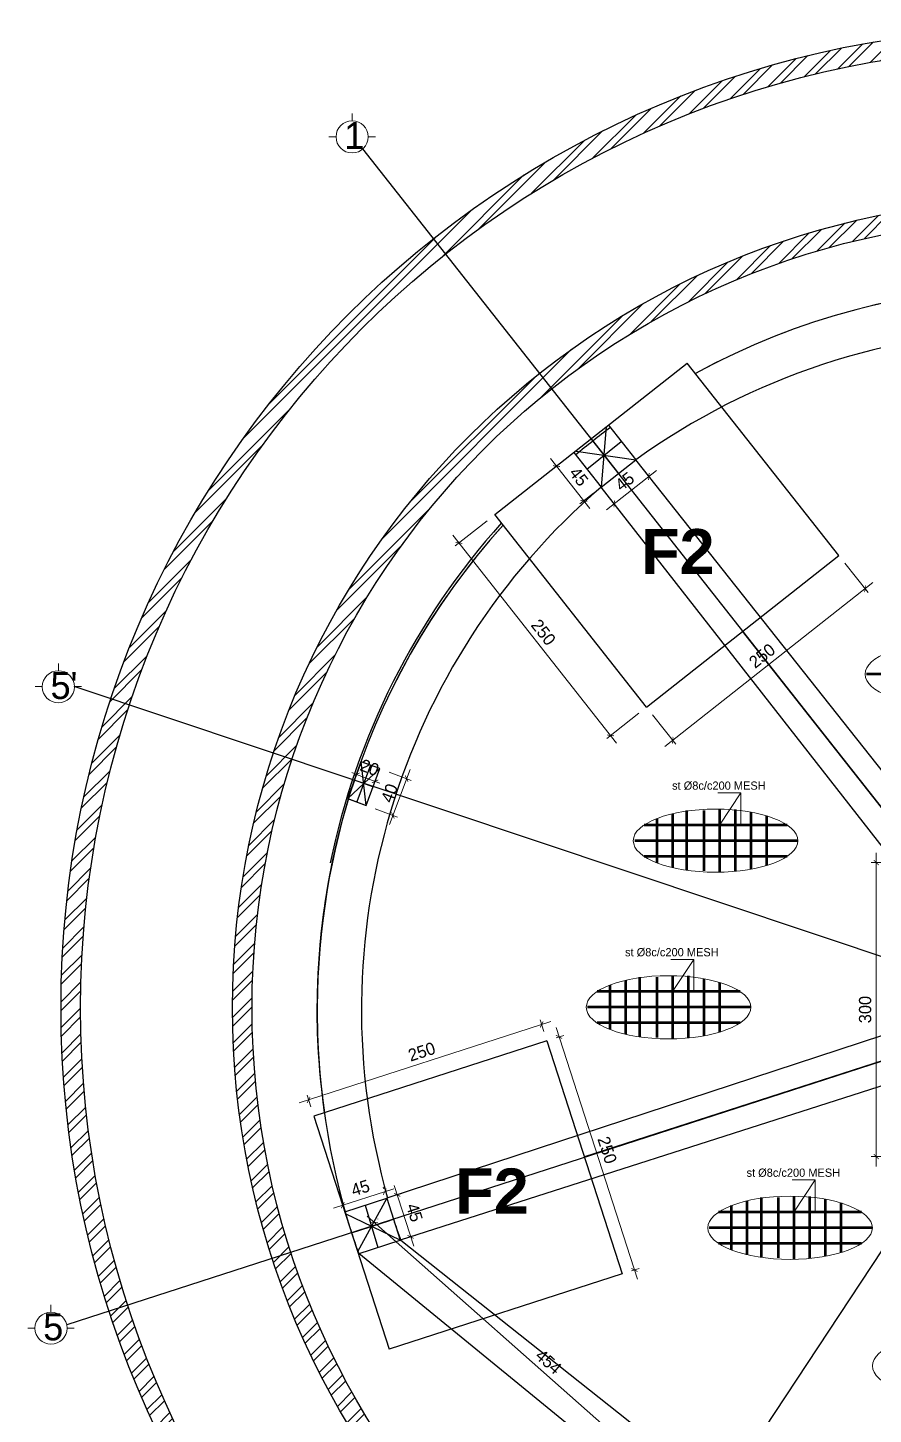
# Model space of a CAD drawing. Header units: inches. Extents: x -291016 to -124071, y 25078 to 137196.
# Drawn here: x -212814 to -211951, y 45294 to 46709 of the extents above; entities that cross this region are included whole.
import ezdxf

# ---------------------------------------------------------------- set-up
doc = ezdxf.new("R2010")
doc.units = ezdxf.units.IN
doc.header["$MEASUREMENT"] = 0
for name, color, linetype, lineweight in [('DOOR', 112, 'Continuous', 20), ('HACTH', 8, 'Continuous', 9), ('text', 7, 'Continuous', 35), ('TOP', 4, 'Continuous', 53)]:
    doc.layers.add(name, color=color, linetype=linetype, lineweight=lineweight)
for name, color, linetype in [('NOTES', 7, 'Continuous'), ('TEX', 4, 'Continuous'), ('WALL', 7, 'Continuous')]:
    doc.layers.add(name, color=color, linetype=linetype)
doc.styles.add('dim', font='')
doc.styles.add('SANSSERIFBOLD', font='sasb____.pfb', dxfattribs={"height": 70})
doc.styles.get('dim').set_extended_font_data('Kabel Bk BT')
doc.dimstyles.new('50PEA1', dxfattribs={"dimscale": 0, "dimtxt": 12.5, "dimasz": 5, "dimexe": 5, "dimexo": 10, "dimgap": 5, "dimtad": 1, "dimdec": 0, "dimdsep": 46, "dimtxsty": 'Standard', "dimblk1": 'ARCHTICK', "dimblk2": 'ARCHTICK', "dimsah": 1, "dimcen": 2.5, "dimdle": 10, "dimclrd": 8, "dimclre": 8, "dimclrt": 7, "dimadec": 0, "dimazin": 0, "dimtfac": 1, "dimtdec": 0, "dimtix": 1, "dimtmove": 2, "dimatfit": 3, "dimldrblk": 'ARCHTICK', "dimfxl": 1, "dimtolj": 1, "dimtzin": 0, "dimlwd": 13, "dimlwe": 13, "dimarcsym": 0})

# ---------------------------------------------------------------- blocks, each defined once
blk = doc.blocks.new('_ArchTick')
at = {"color": 0, "const_width": 0.15}
blk.add_lwpolyline([(-0.5, -0.5), (0.5, 0.5)], dxfattribs=at)
blk = doc.blocks.new('*D476')
at = {"layer": 'Defpoints', "color": 0, "linetype": 'Continuous', "ltscale": 0.2, "transparency": 16777216}
for p in [(-212454.4, 45952.9), (-212427, 45942.7), (-212468.4, 45915.4)]:
    blk.add_point(p, dxfattribs=at)
at = {"layer": 'DOOR', "color": 8, "linetype": 'Continuous', "lineweight": 13, "ltscale": 0.2, "transparency": 16777216}
for p, q in [((-212445, 45949.4), (-212422.3, 45940.9)), ((-212459, 45911.9), (-212436.3, 45903.5))]:
    blk.add_line(p, q, dxfattribs=at)
at = {"layer": 'DOOR', "color": 8, "lineweight": 13, "ltscale": 0.2, "transparency": 16777216}
blk.add_line((-212444.5, 45895.8), (-212423.5, 45952.1), dxfattribs=at)
at = {"layer": 'DOOR', "color": 8, "linetype": 'Continuous', "lineweight": 13, "ltscale": 0.2, "transparency": 16777216, "xscale": 5, "yscale": 5, "zscale": 5}
for p, rotation in [((-212427, 45942.7), 69.56496925485324), ((-212441, 45905.2), 249.5649692548533)]:
    blk.add_blockref('_ArchTick', p, dxfattribs=dict(at, rotation=rotation))
at = {"layer": 'DOOR', "color": 7, "linetype": 'Continuous', "ltscale": 0.2, "transparency": 16777216, "insert": (-212444.5, 45927.9), "char_height": 12.5, "attachment_point": 5, "rotation": 69.565}
blk.add_mtext('\\A1;40', dxfattribs=at)
blk = doc.blocks.new('*D477')
at = {"layer": 'Defpoints', "color": 0, "linetype": 'Continuous', "ltscale": 0.2, "transparency": 16777216}
for p in [(-212473.4, 45960), (-212478.2, 45947), (-212454.4, 45952.9)]:
    blk.add_point(p, dxfattribs=at)
at = {"layer": 'DOOR', "color": 8, "lineweight": 13, "ltscale": 0.2, "transparency": 16777216}
for p, q in [((-212478.2, 45947), (-212482.9, 45948.8)), ((-212459.2, 45939.9), (-212478.2, 45947)), ((-212459.2, 45939.9), (-212454.5, 45938.2))]:
    blk.add_line(p, q, dxfattribs=at)
at = {"layer": 'DOOR', "color": 8, "linetype": 'Continuous', "lineweight": 13, "ltscale": 0.2, "transparency": 16777216}
for p, q in [((-212476.9, 45950.6), (-212479.9, 45942.3)), ((-212457.9, 45943.5), (-212461, 45935.3))]:
    blk.add_line(p, q, dxfattribs=at)
at = {"layer": 'DOOR', "color": 8, "linetype": 'Continuous', "lineweight": 13, "ltscale": 0.2, "transparency": 16777216, "xscale": 5, "yscale": 5, "zscale": 5}
for p, rotation in [((-212478.2, 45947), 339.5649692549043), ((-212459.2, 45939.9), 159.5649692549042)]:
    blk.add_blockref('_ArchTick', p, dxfattribs=dict(at, rotation=rotation))
at = {"layer": 'DOOR', "color": 7, "linetype": 'Continuous', "ltscale": 0.2, "transparency": 16777216, "insert": (-212464.8, 45954), "char_height": 12.5, "attachment_point": 5, "rotation": 339.565}
blk.add_mtext('\\A1;20', dxfattribs=at)
blk = doc.blocks.new('*D491')
at = {"layer": 'Defpoints', "color": 0, "linetype": 'Continuous', "ltscale": 0.2, "transparency": 16777216}
for p in [(-212459.7, 45489.7), (-212463.1, 45485.8), (-212123, 45184.8)]:
    blk.add_point(p, dxfattribs=at)
at = {"layer": 'DOOR', "color": 8, "lineweight": 13, "ltscale": 0.2, "transparency": 16777216}
blk.add_line((-212112.1, 45182), (-212467.2, 45496.3), dxfattribs=at)
at = {"layer": 'DOOR', "color": 8, "linetype": 'Continuous', "lineweight": 13, "ltscale": 0.2, "transparency": 16777216}
for p, q in [((-212456.5, 45493.3), (-212456.4, 45493.4)), ((-212116.3, 45192.3), (-212116.3, 45192.4))]:
    blk.add_line(p, q, dxfattribs=at)
at = {"layer": 'DOOR', "color": 8, "linetype": 'Continuous', "lineweight": 13, "ltscale": 0.2, "transparency": 16777216, "xscale": 5, "yscale": 5, "zscale": 5}
for p, rotation in [((-212459.7, 45489.7), 138.4929883590364), ((-212119.6, 45188.6), 318.4929883590364)]:
    blk.add_blockref('_ArchTick', p, dxfattribs=dict(at, rotation=rotation))
at = {"layer": 'DOOR', "color": 7, "linetype": 'Continuous', "ltscale": 0.2, "transparency": 16777216, "insert": (-212282.2, 45347.6), "char_height": 12.5, "attachment_point": 5, "rotation": 318.493}
blk.add_mtext('\\A1;454', dxfattribs=at)
blk = doc.blocks.new('*D727')
at = {"color": 8, "lineweight": 13, "transparency": 16777216}
for p, q in [((-212223, 46217), (-212171.9, 46257.2)), ((-212187, 46260.2), (-212176.7, 46247.1)), ((-212222.3, 46232.3), (-212212, 46219.2))]:
    blk.add_line(p, q, dxfattribs=at)
at = {"layer": 'Defpoints', "color": 0, "transparency": 16777216}
for p in [(-212193.2, 46268), (-212228.5, 46240.2), (-212179.8, 46251)]:
    blk.add_point(p, dxfattribs=at)
at = {"color": 8, "lineweight": 13, "transparency": 16777216, "xscale": 5, "yscale": 5, "zscale": 5}
for p, rotation in [((-212179.8, 46251), 38.23468098425691), ((-212215.1, 46223.2), 218.2346809842569)]:
    blk.add_blockref('_ArchTick', p, dxfattribs=dict(at, rotation=rotation))
at = {"color": 7, "transparency": 16777216, "insert": (-212204.4, 46245.9), "char_height": 12.5, "attachment_point": 5, "rotation": 38.2347}
blk.add_mtext('\\A1;45', dxfattribs=at)
blk = doc.blocks.new('*D728')
at = {"color": 8, "lineweight": 13, "transparency": 16777216}
for p, q in [((-212240.1, 46218.4), (-212280.3, 46269.4)), ((-212264.2, 46269.3), (-212278, 46258.5)), ((-212236.4, 46234), (-212250.2, 46223.1))]:
    blk.add_line(p, q, dxfattribs=at)
at = {"layer": 'Defpoints', "color": 0, "transparency": 16777216}
for p in [(-212256.4, 46275.5), (-212274.1, 46261.6), (-212228.5, 46240.2)]:
    blk.add_point(p, dxfattribs=at)
at = {"color": 8, "lineweight": 13, "transparency": 16777216, "xscale": 5, "yscale": 5, "zscale": 5}
for p, rotation in [((-212274.1, 46261.6), 128.234680984255), ((-212246.2, 46226.2), 308.2346809842551)]:
    blk.add_blockref('_ArchTick', p, dxfattribs=dict(at, rotation=rotation))
at = {"color": 7, "transparency": 16777216, "insert": (-212251.3, 46250.9), "char_height": 12.5, "attachment_point": 5, "rotation": 308.2347}
blk.add_mtext('\\A1;45', dxfattribs=at)
blk = doc.blocks.new('*D729')
at = {"color": 8, "lineweight": 13, "transparency": 16777216}
for p, q in [((-212501.7, 45504.4), (-212439.9, 45524.1)), ((-212450.3, 45524), (-212451, 45525.8)), ((-212493.1, 45510.3), (-212493.7, 45512.2))]:
    blk.add_line(p, q, dxfattribs=at)
at = {"layer": 'Defpoints', "color": 0, "transparency": 16777216}
for p in [(-212449.4, 45521.1), (-212447.3, 45514.4), (-212490.1, 45500.8)]:
    blk.add_point(p, dxfattribs=at)
at = {"color": 8, "lineweight": 13, "transparency": 16777216, "xscale": 5, "yscale": 5, "zscale": 5}
for p, rotation in [((-212449.4, 45521.1), 17.7119008076966), ((-212492.2, 45507.4), 197.7119008076967)]:
    blk.add_blockref('_ArchTick', p, dxfattribs=dict(at, rotation=rotation))
at = {"color": 7, "transparency": 16777216, "insert": (-212474.2, 45525), "char_height": 12.5, "attachment_point": 5, "rotation": 17.7119}
blk.add_mtext('\\A1;45', dxfattribs=at)
blk = doc.blocks.new('*D730')
at = {"color": 8, "lineweight": 13, "transparency": 16777216}
for p, q in [((-212439.6, 45527.4), (-212419.8, 45465.5)), ((-212437.8, 45517.5), (-212431.8, 45519.4)), ((-212424.1, 45474.6), (-212418.1, 45476.5))]:
    blk.add_line(p, q, dxfattribs=at)
at = {"layer": 'Defpoints', "color": 0, "transparency": 16777216}
for p in [(-212447.3, 45514.4), (-212433.6, 45471.6), (-212422.9, 45475)]:
    blk.add_point(p, dxfattribs=at)
at = {"color": 8, "lineweight": 13, "transparency": 16777216, "xscale": 5, "yscale": 5, "zscale": 5}
for p, rotation in [((-212436.6, 45517.9), 107.7119008076842), ((-212422.9, 45475), 287.7119008076842)]:
    blk.add_blockref('_ArchTick', p, dxfattribs=dict(at, rotation=rotation))
at = {"color": 7, "transparency": 16777216, "insert": (-212419, 45499.9), "char_height": 12.5, "attachment_point": 5, "rotation": 287.7119}
blk.add_mtext('\\A1;45', dxfattribs=at)
blk = doc.blocks.new('*D731')
at = {"color": 8, "lineweight": 13, "transparency": 16777216}
for p, q in [((-212536.6, 45611.7), (-212279.7, 45694.9)), ((-212286.9, 45684.7), (-212290.8, 45696.6)), ((-212524.8, 45607.7), (-212528.6, 45619.6))]:
    blk.add_line(p, q, dxfattribs=at)
at = {"layer": 'Defpoints', "color": 0, "transparency": 16777216}
for p in [(-212289.2, 45691.8), (-212283.9, 45675.2), (-212521.7, 45598.2)]:
    blk.add_point(p, dxfattribs=at)
at = {"color": 8, "lineweight": 13, "transparency": 16777216, "xscale": 5, "yscale": 5, "zscale": 5}
for p, rotation in [((-212289.2, 45691.8), 17.93753934444492), ((-212527.1, 45614.8), 197.937539344445)]:
    blk.add_blockref('_ArchTick', p, dxfattribs=dict(at, rotation=rotation))
at = {"color": 7, "transparency": 16777216, "insert": (-212411.6, 45664), "char_height": 12.5, "attachment_point": 5, "rotation": 17.9375}
blk.add_mtext('\\A1;250', dxfattribs=at)
blk = doc.blocks.new('*D732')
at = {"color": 8, "lineweight": 13, "transparency": 16777216}
for p, q in [((-212274.5, 45688.7), (-212191.4, 45431.8)), ((-212274.4, 45678.3), (-212266.7, 45680.7)), ((-212197.4, 45440.4), (-212189.7, 45442.9))]:
    blk.add_line(p, q, dxfattribs=at)
at = {"layer": 'Defpoints', "color": 0, "transparency": 16777216}
for p in [(-212283.9, 45675.2), (-212206.9, 45437.3), (-212194.5, 45441.3)]:
    blk.add_point(p, dxfattribs=at)
at = {"color": 8, "lineweight": 13, "transparency": 16777216, "xscale": 5, "yscale": 5, "zscale": 5}
for p, rotation in [((-212271.5, 45679.2), 107.937539344447), ((-212194.5, 45441.3), 287.9375393444469)]:
    blk.add_blockref('_ArchTick', p, dxfattribs=dict(at, rotation=rotation))
at = {"color": 7, "transparency": 16777216, "insert": (-212222.3, 45563.7), "char_height": 12.5, "attachment_point": 5, "rotation": 287.9375}
blk.add_mtext('\\A1;250', dxfattribs=at)
blk = doc.blocks.new('*D733')
at = {"color": 8, "lineweight": 13, "transparency": 16777216}
for p, q in [((-211947.7, 45867), (-211947.7, 45547)), ((-211939.9, 45857), (-211952.7, 45857)), ((-211939.9, 45557), (-211952.7, 45557))]:
    blk.add_line(p, q, dxfattribs=at)
at = {"layer": 'Defpoints', "color": 0, "transparency": 16777216}
for p in [(-211929.9, 45857), (-211947.7, 45557), (-211929.9, 45557)]:
    blk.add_point(p, dxfattribs=at)
at = {"color": 8, "lineweight": 13, "transparency": 16777216, "xscale": 5, "yscale": 5, "zscale": 5}
for p, rotation in [((-211947.7, 45857), 90), ((-211947.7, 45557), 270)]:
    blk.add_blockref('_ArchTick', p, dxfattribs=dict(at, rotation=rotation))
at = {"color": 7, "transparency": 16777216, "insert": (-211959, 45707), "char_height": 12.5, "attachment_point": 5, "rotation": 90}
blk.add_mtext('\\A1;300', dxfattribs=at)
blk = doc.blocks.new('*D734')
at = {"color": 8, "lineweight": 13, "transparency": 16777216}
for p, q in [((-212344.8, 46205.9), (-212377.5, 46180.1)), ((-212379.8, 46191), (-212212.7, 45979)), ((-212190, 46009.5), (-212222.8, 45983.7))]:
    blk.add_line(p, q, dxfattribs=at)
at = {"layer": 'Defpoints', "color": 0, "transparency": 16777216}
for p in [(-212336.9, 46212.1), (-212182.2, 46015.7), (-212218.9, 45986.8)]:
    blk.add_point(p, dxfattribs=at)
at = {"color": 8, "lineweight": 13, "transparency": 16777216, "xscale": 5, "yscale": 5, "zscale": 5}
for p, rotation in [((-212373.6, 46183.2), 128.2346809842488), ((-212218.9, 45986.8), 308.2346809842488)]:
    blk.add_blockref('_ArchTick', p, dxfattribs=dict(at, rotation=rotation))
at = {"color": 7, "transparency": 16777216, "insert": (-212287.4, 46092), "char_height": 12.5, "attachment_point": 5, "rotation": 308.2347}
blk.add_mtext('\\A1;250', dxfattribs=at)
blk = doc.blocks.new('*D735')
at = {"color": 8, "lineweight": 13, "transparency": 16777216}
for p, q in [((-211979.6, 46162.6), (-211956, 46132.6)), ((-212163.3, 45975.6), (-211951.2, 46142.7)), ((-212176, 46007.9), (-212152.3, 45977.8))]:
    blk.add_line(p, q, dxfattribs=at)
at = {"layer": 'Defpoints', "color": 0, "transparency": 16777216}
for p in [(-211985.8, 46170.4), (-211959.1, 46136.5), (-212182.2, 46015.7)]:
    blk.add_point(p, dxfattribs=at)
at = {"color": 8, "lineweight": 13, "transparency": 16777216, "xscale": 5, "yscale": 5, "zscale": 5}
for p, rotation in [((-211959.1, 46136.5), 38.23468098425795), ((-212155.4, 45981.8), 218.2346809842579)]:
    blk.add_blockref('_ArchTick', p, dxfattribs=dict(at, rotation=rotation))
at = {"color": 7, "transparency": 16777216, "insert": (-212064.2, 46068), "char_height": 12.5, "attachment_point": 5, "rotation": 38.2347}
blk.add_mtext('\\A1;250', dxfattribs=at)
blk = doc.blocks.new('*D741')
at = {"color": 8, "lineweight": 13, "transparency": 16777216}
for p in [(-211779.8, 45709), (-212008.1, 44665.7)]:
    blk.add_line(p, (-211993.6, 44732.1), dxfattribs=at)
at = {"layer": 'Defpoints', "color": 0, "transparency": 16777216}
for p in [(-211779.8, 45709), (-211993.6, 44732.1)]:
    blk.add_point(p, dxfattribs=at)
at = {"color": 8, "lineweight": 13, "transparency": 16777216, "xscale": 5, "yscale": 5, "zscale": 5, "rotation": 77.65322692449944}
blk.add_blockref('_ArchTick', (-211993.6, 44732.1), dxfattribs=at)
at = {"color": 7, "transparency": 16777216, "insert": (-212012.9, 44696.4), "char_height": 12.5, "attachment_point": 5, "rotation": 77.6532}
blk.add_mtext('\\A1;R1000', dxfattribs=at)

msp = doc.modelspace()

# ---------------------------------------------------------------- hatches: boundary and pattern name
h = msp.add_hatch()
h.set_pattern_fill('ANSI32', color=4, scale=50, style=0)
h.set_pattern_definition([(45, (-217651.662, 5072.283), (-13.258252, 13.258252), []), (45, (-217642.823, 5072.283), (-13.258252, 13.258252), [])])
h.paths.add_polyline_path([(-212779.7699, 45708.9592, 1), (-210779.7699, 45708.9592, 1)])
h.paths.add_polyline_path([(-210799.7699, 45708.9592, -1), (-212759.7699, 45708.9592, -1)], flags=16)
h = msp.add_hatch()
h.set_pattern_fill('ANSI32', color=4, scale=50, style=0)
h.set_pattern_definition([(45, (-218725.584, 333.575), (-13.258252, 13.258252), []), (45, (-218716.745, 333.575), (-13.258252, 13.258252), [])])
h.paths.add_polyline_path([(-212604.7699, 45708.9592, 1), (-210954.7699, 45708.9592, 1)])
h.paths.add_polyline_path([(-210974.7699, 45708.9592, -1), (-212584.7699, 45708.9592, -1)], flags=16)

# ---------------------------------------------------------------- linework, layer by layer
at = {"color": 1}
for p, q in [((-211780.9906, 45708.518), (-212471.798, 46585.2851)), ((-212223.2906, 46302.1892), (-212228.5355, 46240.1825)), ((-212243.0115, 46258.5553), (-212207.9925, 46286.8211)), ((-212254.1315, 46276.7168), (-212193.1888, 46268.0323)), ((-212766.6878, 46036.9731), (-211781.6853, 45707.6092)), ((-212468.3556, 45915.4158), (-212473.3625, 45959.9676)), ((-212487.097, 45922.3987), (-212454.3898, 45952.8985)), ((-212463.818, 45956.4114), (-212477.7263, 45918.9073)), ((-212468.3556, 45915.4158), (-212454.3898, 45952.8985)), ((-211781.7334, 45706.3331), (-212773.9172, 45385.1484)), ((-212351.3127, 44840.087), (-211779.7699, 45706.9687)), ((-212447.3058, 45514.4371), (-212477.2093, 45459.9381)), ((-212469.2135, 45507.4404), (-212456.3379, 45464.3133)), ((-212433.4466, 45471.6241), (-212489.2717, 45498.742)), ((-212483.2405, 45479.3401), (-212444.2637, 45491.789))]:
    msp.add_line(p, q, dxfattribs=at)
at = {"color": 3}
for p, q in [((-212336.8972, 46212.0936), (-212140.5266, 46366.8146)), ((-211985.8056, 46170.444), (-212140.5266, 46366.8146)), ((-212221.0377, 46303.3779), (-212193.1888, 46268.0323)), ((-212238.711, 46289.453), (-212210.8622, 46254.1074)), ((-212256.3844, 46275.5281), (-212228.5355, 46240.1825)), ((-212228.5355, 46240.1825), (-212193.1888, 46268.0323)), ((-211780.3697, 45746.9642), (-212193.1888, 46268.0323)), ((-211818.7467, 45715.9582), (-212228.5355, 46240.1825)), ((-212182.1762, 46015.723), (-212336.8972, 46212.0936)), ((-212182.1762, 46015.723), (-211985.8056, 46170.444)), ((-211898.0454, 45856.9988), (-212084.0319, 46093.0513)), ((-211816.9914, 45721.6166), (-212447.3058, 45514.4371)), ((-211817.8256, 45694.6495), (-212245.49, 45556.6279)), ((-212283.8646, 45675.1721), (-212521.7128, 45598.177)), ((-211802.2009, 45673.8499), (-212433.6154, 45471.5702)), ((-212283.8646, 45675.1721), (-212206.8695, 45437.3238)), ((-212521.7128, 45598.177), (-212444.7178, 45360.3288)), ((-212490.0887, 45500.7735), (-212447.3058, 45514.4371)), ((-212447.3058, 45514.4371), (-212433.4466, 45471.6241)), ((-212483.2435, 45479.3401), (-212440.3762, 45493.0306)), ((-212476.3983, 45457.9066), (-212433.4466, 45471.6241)), ((-212433.0637, 45471.7469), (-212095.9614, 45204.7391)), ((-212116.6623, 45164.7832), (-212475.9595, 45458.0468)), ((-212206.8695, 45437.3238), (-212444.7178, 45360.3288))]:
    msp.add_line(p, q, dxfattribs=at)
for p, q in [((-212461.3727, 45934.1572), (-212480.3454, 45941.2263)), ((-212487.097, 45922.3987), (-212468.3556, 45915.4158))]:
    msp.add_line(p, q)
at = {"color": 1}
msp.add_lwpolyline([(-212468.3556, 45915.4158), (-212454.3898, 45952.8985), (-212473.3625, 45959.9676), (-212487.3283, 45922.4849)], close=True, dxfattribs=at)
for radius in [1000, 1000, 980, 825, 825, 805]:
    msp.add_circle((-211779.7699, 45708.9592), radius)
at = {"color": 3}
for centre, radius, start, end in [((-211779.7626, 45706.91), 738.7662, 64.1492527, 118.4909054), ((-211782.0553, 45696.9248), 703.7006, 56.562982, 125.7496673), ((-211779.7618, 45706.8742), 738.798, 126.4854337, 129.9758448), ((-211769.2717, 45706.7975), 703.8628, 130.7296375, 195.8356912), ((-211779.7618, 45706.8742), 738.798, 137.9715266, 188.1893222), ((-211769.3439, 45705.813), 748.961, 161.6802478, 197.6007767), ((-211779.4206, 45708.2104), 695.1002, 198.0135794, 199.8882206), ((-211779.4206, 45708.2104), 740.1002, 198.0135794, 199.7558771)]:
    msp.add_arc(centre, radius, start, end, dxfattribs=at)
at = {"color": 1}
msp.add_arc((-211779.7699, 45706.9687), 738.7034, 137.9768857, 188.1953346, dxfattribs=at)
for start, end in [(138.0564373, 168.4890146), (197.7980005, 198.084169)]:
    msp.add_arc((-211779.7699, 45708.9592), 740, start, end)
at = {"layer": 'DOOR', "color": 2, "linetype": 'Continuous', "ltscale": 0.2}
for centre, radius, start, end in [((-211780.601, 45711.0568), 734.6015, 90.961764, 118.5860937), ((-211783.7897, 45708.9961), 734.2485, 137.8859339, 161.5617236), ((-211779.7699, 45706.9687), 738.7034, 161.5111588, 188.1953346)]:
    msp.add_arc(centre, radius, start, end, dxfattribs=at)
at = {"layer": 'HACTH', "linetype": 'Continuous', "lineweight": 0}
for p, q in [((-212085.9107, 45928.1412), (-212107.6623, 45895.3529)), ((-212133.9107, 45758.1412), (-212155.6623, 45725.3529)), ((-212009.9107, 45533.1412), (-212031.6623, 45500.3529))]:
    msp.add_line(p, q, dxfattribs=at)
at = {"layer": 'HACTH', "linetype": 'Continuous', "lineweight": 0, "flags": 128}
for points in [[(-212085.9107, 45895.3529), (-212085.9107, 45928.1412), (-212109.3649, 45928.1412)], [(-212133.9107, 45725.3529), (-212133.9107, 45758.1412), (-212157.3649, 45758.1412)], [(-212009.9107, 45500.3529), (-212009.9107, 45533.1412), (-212033.3649, 45533.1412)]]:
    msp.add_lwpolyline(points, dxfattribs=at)
at = {"layer": 'TOP'}
for p, q in [((-211791.1623, 46049.3529), (-211957.7304, 46049.3529)), ((-212171.6623, 45901.9225), (-212171.6623, 45856.7832)), ((-212155.6623, 45906.8237), (-212155.6623, 45851.882)), ((-212141.196, 45910.108), (-212141.196, 45849.1628)), ((-212123.6623, 45910.108), (-212123.6623, 45848.5978)), ((-212107.6623, 45911.3529), (-212107.6623, 45847.3529)), ((-212091.6623, 45911.3529), (-212091.6623, 45848.0313)), ((-212075.6623, 45908.4901), (-212075.6623, 45850.2156)), ((-212059.6623, 45904.6797), (-212059.6623, 45854.026)), ((-212038.7298, 45895.3529), (-212184.5947, 45895.3529)), ((-212027.6623, 45879.3529), (-212194.2304, 45879.3529)), ((-212038.7298, 45863.3529), (-212184.5947, 45863.3529)), ((-212219.6623, 45731.9225), (-212219.6623, 45686.7832)), ((-212203.6623, 45736.8237), (-212203.6623, 45681.882)), ((-212189.196, 45740.108), (-212189.196, 45679.1628)), ((-212171.6623, 45740.108), (-212171.6623, 45678.5978)), ((-212155.6623, 45741.3529), (-212155.6623, 45677.3529)), ((-212139.6623, 45741.3529), (-212139.6623, 45678.0313)), ((-212123.6623, 45738.4901), (-212123.6623, 45680.2156)), ((-212107.6623, 45734.6797), (-212107.6623, 45684.026)), ((-212086.7298, 45725.3529), (-212232.5947, 45725.3529)), ((-212075.6623, 45709.3529), (-212242.2304, 45709.3529)), ((-212086.7298, 45693.3529), (-212232.5947, 45693.3529)), ((-212095.6623, 45506.9225), (-212095.6623, 45461.7832)), ((-212079.6623, 45511.8237), (-212079.6623, 45456.882)), ((-212065.196, 45515.108), (-212065.196, 45454.1628)), ((-212047.6623, 45515.108), (-212047.6623, 45453.5978)), ((-212031.6623, 45516.3529), (-212031.6623, 45452.3529)), ((-212015.6623, 45516.3529), (-212015.6623, 45453.0313)), ((-211999.6623, 45513.4901), (-211999.6623, 45455.2156)), ((-211983.6623, 45509.6797), (-211983.6623, 45459.026)), ((-211962.7298, 45500.3529), (-212108.5947, 45500.3529)), ((-211951.6623, 45484.3529), (-212118.2304, 45484.3529)), ((-211962.7298, 45468.3529), (-212108.5947, 45468.3529))]:
    msp.add_line(p, q, dxfattribs=at)
at = {"layer": 'WALL', "color": 0, "lineweight": 13}
for p, q in [((-212482.6366, 46621.339), (-212482.6366, 46613.9888)), ((-212499.0341, 46597.7393), (-212506.3843, 46597.7393)), ((-212466.2391, 46597.7393), (-212458.8889, 46597.7393)), ((-212782.5, 46060.1466), (-212782.5, 46052.7964)), ((-212798.8975, 46036.5469), (-212806.2477, 46036.5469)), ((-212766.1025, 46036.5469), (-212758.7523, 46036.5469)), ((-212789.9958, 45405.6748), (-212789.9958, 45398.3246)), ((-212806.3933, 45382.0751), (-212813.7435, 45382.0751)), ((-212773.5983, 45382.0751), (-212766.2481, 45382.0751))]:
    msp.add_line(p, q, dxfattribs=at)
for centre in [(-212482.6366, 46597.5906), (-212482.6366, 46597.5906), (-212782.5, 46036.3982), (-212782.5, 46036.3982), (-212789.9958, 45381.9264), (-212789.9958, 45381.9264)]:
    msp.add_circle(centre, 16.3982, dxfattribs=at)
at = {"layer": 'WALL', "lineweight": 18}
for centre in [(-211875.1623, 46049.3529), (-212111.6623, 45879.3529), (-212159.6623, 45709.3529), (-212035.6623, 45484.3529), (-211867.6623, 45343.3529)]:
    msp.add_ellipse(centre, major_axis=(84, 0), ratio=0.383917036, start_param=-1.570796327, end_param=4.71238898, dxfattribs=at)

# ---------------------------------------------------------------- texts
at = {"layer": 'NOTES', "color": 0, "char_height": 27.5, "attachment_point": 1}
for s, insert in [('1', (-212490.6012, 46612.6378)), ("5'", (-212790.4647, 46051.4453)), ('5', (-212797.9604, 45396.9736))]:
    msp.add_mtext(s, dxfattribs=dict(at, insert=insert))
at = {"layer": 'TEX', "style": 'dim'}
for p in [(-212156.0652, 45931.3729), (-212204.0652, 45761.3729), (-212080.0652, 45536.3729)]:
    msp.add_text('st %%C8c/c200 MESH', height=8.4, dxfattribs=at).set_placement(p)
at = {"layer": 'text', "color": 0, "style": 'SANSSERIFBOLD'}
for p in [(-212187.6883, 46151.3935), (-212377.3627, 45498.8473)]:
    msp.add_text('F2', height=46, dxfattribs=at).set_placement(p)

# ---------------------------------------------------------------- dimensions: what is measured, and where the dimension line sits
at = {"color": 3}
for p1, p2, distance, picture, middle in [((-212228.5355, 46240.1825), (-212256.3844, 46275.5281), 22.5436, '*D728', (-212251.3309, 46250.8659)), ((-212228.5355, 46240.1825), (-212193.1888, 46268.0323), -21.6807, '*D727', (-212204.4068, 46245.9143)), ((-212336.8972, 46212.0936), (-212182.1762, 46015.723), -46.7115, '*D734', (-212287.3911, 46091.9618)), ((-212182.1762, 46015.723), (-211985.8056, 46170.444), -43.2177, '*D735', (-212064.2066, 46067.9734)), ((-211929.8599, 45856.9823), (-211929.8599, 45556.9988), -17.8891, '*D733', (-211958.999, 45706.9905)), ((-212521.7128, 45598.177), (-212283.8646, 45675.1721), 17.4807, '*D731', (-212411.6371, 45664.0087)), ((-212283.8646, 45675.1721), (-212206.8695, 45437.3238), 13.0296, '*D732', (-212222.2676, 45563.7256)), ((-212490.0887, 45500.7735), (-212447.3058, 45514.4371), 6.9796, '*D729', (-212474.2433, 45524.9708)), ((-212447.3058, 45514.4371), (-212433.6154, 45471.5702), 11.2901, '*D730', (-212418.9889, 45499.861))]:
    dim = msp.add_aligned_dim(p1=p1, p2=p2, distance=distance, dimstyle='50PEA1', override={"dimscale": 1}, dxfattribs=at)
    dim.commit()
    dim.dimension.update_dxf_attribs({"geometry": picture, "text_midpoint": middle})
dim = msp.add_radius_dim(center=(-211779.7699, 45708.9592), mpoint=(-211993.5978, 44732.0879), dimstyle='50PEA1', override={"dimscale": 1}, dxfattribs=at)
dim.commit()
dim.dimension.update_dxf_attribs({"geometry": '*D741', "text_midpoint": (-212012.918, 44696.4362)})
at = {"layer": 'DOOR', "color": 2, "linetype": 'Continuous', "ltscale": 0.2}
for p1, p2, distance, picture, middle in [((-212454.3898, 45952.8985), (-212473.3625, 45959.9676), 13.821, '*D477', (-212464.7738, 45954.0239)), ((-212468.3556, 45915.4158), (-212454.3898, 45952.8985), -29.2352, '*D476', (-212444.5194, 45927.8777)), ((-212122.9602, 45184.8117), (-212463.1258, 45485.839), -5.1012, '*D491', (-212282.2069, 45347.5703))]:
    dim = msp.add_aligned_dim(p1=p1, p2=p2, distance=distance, dimstyle='50PEA1', override={"dimscale": 1}, dxfattribs=at)
    dim.commit()
    dim.dimension.update_dxf_attribs({"geometry": picture, "text_midpoint": middle})

doc.saveas('drawing.dxf')
